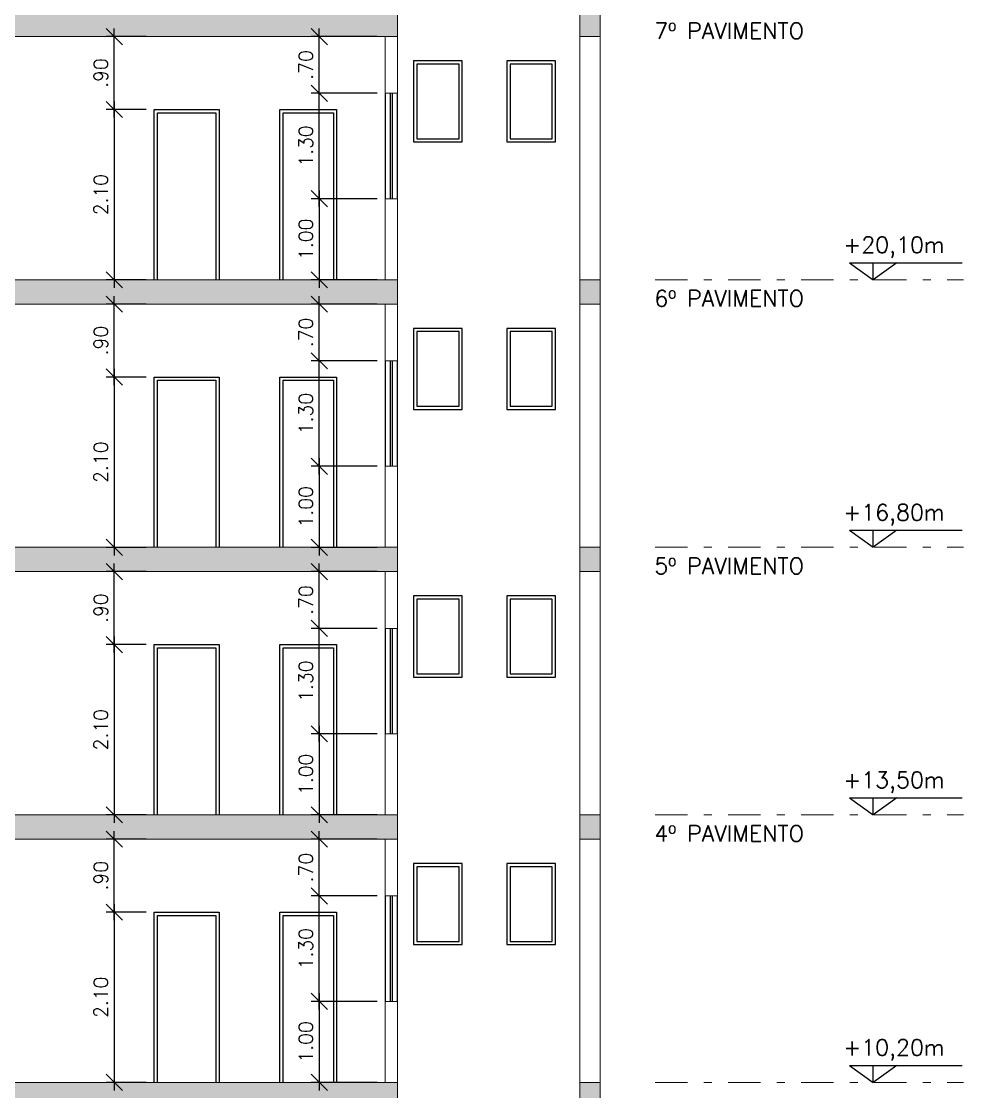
# Model space of a CAD drawing. Header units: millimetres. Extents: x 521 to 1055, y 261 to 520.
# Drawn here: x 842.89 to 854.51, y 483.03 to 496.23 of the extents above; entities that cross this region are included whole.
import ezdxf

# ---------------------------------------------------------------- set-up
doc = ezdxf.new("R2010")
doc.units = ezdxf.units.MM
doc.linetypes.add('CONTINU', pattern=[0])
doc.linetypes.add('DASHDOT', pattern=[1, 0.5, -0.25, 0, -0.25])
doc.layers.add('0.1', color=8, linetype='Continuous', lineweight=13)
doc.styles.add('ROMANS', font='romans')
doc.styles.get("Standard").update_dxf_attribs({"font": 'romans.shx'})
doc.dimstyles.new('Fares Eng - 50', dxfattribs={"dimscale": 2, "dimtxt": 0.085, "dimasz": 0.1, "dimexe": 0.05, "dimexo": 0.05, "dimgap": 0.04, "dimtad": 1, "dimzin": 4, "dimdsep": 46, "dimtxsty": 'ROMANS', "dimblk1": 'OBLIQUE', "dimblk2": 'OBLIQUE', "dimsah": 1, "dimcen": 0.05, "dimdle": 0.05, "dimclrd": 8, "dimclre": 8, "dimclrt": 8, "dimaunit": 1, "dimadec": 0, "dimazin": 0, "dimtfac": 1, "dimtix": 1, "dimtmove": 2, "dimatfit": 0, "dimldrblk": 'OPEN90', "dimfxl": 1, "dimtolj": 1, "dimtzin": 0, "dimarcsym": 0})
pattern_1 = [(50, (0, 0), (0.273277003, -0.02390863), [0.028575, -0.314325]), (355, (0, 0), (-0.05286424, 0.286584964), [0.02286, -0.25146]), (100.451, (0.02277, -0.002), (0.22041375, 0.26267503), [0.024285, -0.267135]), (46.1842, (0, 0.0762), (0.40661856, -0.06306349), [0.0428625, -0.4714875]), (96.6356, (0.0339, 0.07094), (0.35610635, 0.37113833), [0.0364275, -0.4007025]), (351.184, (0, 0.0762), (0.3561069, 0.37113768), [0.03429, -0.37719]), (21, (0.0381, 0.05715), (0.22742232, -0.15339828), [0.028575, -0.314325]), (326, (0.0381, 0.05715), (0.09270304, 0.27628195), [0.02286, -0.25146]), (71.4514, (0.05705, 0.04437), (0.320124736, 0.12288429), [0.024285, -0.267135]), (37.5, (0, 0), (0.004632905, 0.126832558), [0, -0.248412, 0, -0.25527, 0, -0.2524125]), (7.5, (0, 0), (0.100229494, 0.150270862), [0, -0.145542, 0, -0.242697, 0, -0.0962025]), (327.5, (-0.08496, 0), (0.203385893, -0.008593116), [0, -0.09525, 0, -0.29718, 0, -0.394335]), (317.5, (-0.12306, 0), (0.222193772, 0.038139737), [0, -0.123825, 0, -0.197358, 0, -0.280035])]

# ---------------------------------------------------------------- blocks, each defined once
blk = doc.blocks.new('_OBLIQUE')
at = {"color": 0, "linetype": 'ByBlock'}
blk.add_line((-0.5, -0.5), (0.5, 0.5), dxfattribs=at)
blk = doc.blocks.new('*D2086')
at = {"layer": '0.1', "color": 8, "linetype": 'CONTINU', "lineweight": -2, "transparency": 16777216}
for p, q in [((844.428, 495.146), (843.936, 495.146)), ((844.036, 495.246), (844.036, 492.946)), ((844.428, 493.046), (843.936, 493.046))]:
    blk.add_line(p, q, dxfattribs=at)
at = {"layer": 'DEFPOINTS', "color": 0, "linetype": 'CONTINU', "lineweight": -2, "transparency": 16777216}
for p in [(844.528, 495.146), (844.036, 493.046), (844.528, 493.046)]:
    blk.add_point(p, dxfattribs=at)
at = {"layer": '0.1', "color": 8, "linetype": 'CONTINU', "lineweight": -2, "transparency": 16777216, "xscale": 0.2, "yscale": 0.2, "zscale": 0.2}
for p, rotation in [((844.036, 495.146), 90), ((844.036, 493.046), 270)]:
    blk.add_blockref('_OBLIQUE', p, dxfattribs=dict(at, rotation=rotation))
at = {"layer": '0.1', "color": 8, "linetype": 'CONTINU', "lineweight": -2, "transparency": 16777216, "insert": (843.871, 494.096), "char_height": 0.17, "attachment_point": 5, "rotation": 90, "style": 'ROMANS'}
blk.add_mtext('\\A1;2.10', dxfattribs=at)
blk = doc.blocks.new('_Open90')
at = {"color": 0, "linetype": 'ByBlock', "lineweight": -2}
for p, q in [((0, 0), (-1, 0)), ((-0.5, 0.5), (0, 0)), ((0, 0), (-0.5, -0.5))]:
    blk.add_line(p, q, dxfattribs=at)
blk = doc.blocks.new('*D2087')
at = {"layer": '0.1', "color": 8, "linetype": 'CONTINU', "lineweight": -2, "transparency": 16777216}
for p, q in [((844.036, 495.046), (844.036, 496.146)), ((844.428, 496.046), (843.936, 496.046)), ((844.428, 495.146), (843.936, 495.146))]:
    blk.add_line(p, q, dxfattribs=at)
at = {"layer": 'DEFPOINTS', "color": 0, "linetype": 'CONTINU', "lineweight": -2, "transparency": 16777216}
for p in [(844.036, 496.046), (844.528, 496.046), (844.528, 495.146)]:
    blk.add_point(p, dxfattribs=at)
at = {"layer": '0.1', "color": 8, "linetype": 'CONTINU', "lineweight": -2, "transparency": 16777216, "xscale": 0.2, "yscale": 0.2, "zscale": 0.2}
for p, rotation in [((844.036, 496.046), 90), ((844.036, 495.146), 270)]:
    blk.add_blockref('_OBLIQUE', p, dxfattribs=dict(at, rotation=rotation))
at = {"layer": '0.1', "color": 8, "linetype": 'CONTINU', "lineweight": -2, "transparency": 16777216, "insert": (843.871, 495.596), "char_height": 0.17, "attachment_point": 5, "rotation": 90, "style": 'ROMANS'}
blk.add_mtext('\\A1;.90', dxfattribs=at)
blk = doc.blocks.new('*D2100')
at = {"layer": '0.1', "color": 8, "linetype": 'CONTINU', "lineweight": -2, "transparency": 16777216}
for p, q in [((844.428, 491.846), (843.936, 491.846)), ((844.036, 491.946), (844.036, 489.646)), ((844.428, 489.746), (843.936, 489.746))]:
    blk.add_line(p, q, dxfattribs=at)
at = {"layer": 'DEFPOINTS', "color": 0, "linetype": 'CONTINU', "lineweight": -2, "transparency": 16777216}
for p in [(844.528, 491.846), (844.036, 489.746), (844.528, 489.746)]:
    blk.add_point(p, dxfattribs=at)
at = {"layer": '0.1', "color": 8, "linetype": 'CONTINU', "lineweight": -2, "transparency": 16777216, "xscale": 0.2, "yscale": 0.2, "zscale": 0.2}
for p, rotation in [((844.036, 491.846), 90), ((844.036, 489.746), 270)]:
    blk.add_blockref('_OBLIQUE', p, dxfattribs=dict(at, rotation=rotation))
at = {"layer": '0.1', "color": 8, "linetype": 'CONTINU', "lineweight": -2, "transparency": 16777216, "insert": (843.871, 490.796), "char_height": 0.17, "attachment_point": 5, "rotation": 90, "style": 'ROMANS'}
blk.add_mtext('\\A1;2.10', dxfattribs=at)
blk = doc.blocks.new('*D2101')
at = {"layer": '0.1', "color": 8, "linetype": 'CONTINU', "lineweight": -2, "transparency": 16777216}
for p, q in [((844.036, 491.746), (844.036, 492.846)), ((844.428, 492.746), (843.936, 492.746)), ((844.428, 491.846), (843.936, 491.846))]:
    blk.add_line(p, q, dxfattribs=at)
at = {"layer": 'DEFPOINTS', "color": 0, "linetype": 'CONTINU', "lineweight": -2, "transparency": 16777216}
for p in [(844.036, 492.746), (844.528, 492.746), (844.528, 491.846)]:
    blk.add_point(p, dxfattribs=at)
at = {"layer": '0.1', "color": 8, "linetype": 'CONTINU', "lineweight": -2, "transparency": 16777216, "xscale": 0.2, "yscale": 0.2, "zscale": 0.2}
for p, rotation in [((844.036, 492.746), 90), ((844.036, 491.846), 270)]:
    blk.add_blockref('_OBLIQUE', p, dxfattribs=dict(at, rotation=rotation))
at = {"layer": '0.1', "color": 8, "linetype": 'CONTINU', "lineweight": -2, "transparency": 16777216, "insert": (843.871, 492.296), "char_height": 0.17, "attachment_point": 5, "rotation": 90, "style": 'ROMANS'}
blk.add_mtext('\\A1;.90', dxfattribs=at)
blk = doc.blocks.new('*D2114')
at = {"layer": '0.1', "color": 8, "linetype": 'CONTINU', "lineweight": -2, "transparency": 16777216}
for p, q in [((844.428, 488.546), (843.936, 488.546)), ((844.036, 488.646), (844.036, 486.346)), ((844.428, 486.446), (843.936, 486.446))]:
    blk.add_line(p, q, dxfattribs=at)
at = {"layer": 'DEFPOINTS', "color": 0, "linetype": 'CONTINU', "lineweight": -2, "transparency": 16777216}
for p in [(844.528, 488.546), (844.036, 486.446), (844.528, 486.446)]:
    blk.add_point(p, dxfattribs=at)
at = {"layer": '0.1', "color": 8, "linetype": 'CONTINU', "lineweight": -2, "transparency": 16777216, "xscale": 0.2, "yscale": 0.2, "zscale": 0.2}
for p, rotation in [((844.036, 488.546), 90), ((844.036, 486.446), 270)]:
    blk.add_blockref('_OBLIQUE', p, dxfattribs=dict(at, rotation=rotation))
at = {"layer": '0.1', "color": 8, "linetype": 'CONTINU', "lineweight": -2, "transparency": 16777216, "insert": (843.871, 487.496), "char_height": 0.17, "attachment_point": 5, "rotation": 90, "style": 'ROMANS'}
blk.add_mtext('\\A1;2.10', dxfattribs=at)
blk = doc.blocks.new('*D2115')
at = {"layer": '0.1', "color": 8, "linetype": 'CONTINU', "lineweight": -2, "transparency": 16777216}
for p, q in [((844.036, 488.446), (844.036, 489.546)), ((844.428, 489.446), (843.936, 489.446)), ((844.428, 488.546), (843.936, 488.546))]:
    blk.add_line(p, q, dxfattribs=at)
at = {"layer": 'DEFPOINTS', "color": 0, "linetype": 'CONTINU', "lineweight": -2, "transparency": 16777216}
for p in [(844.036, 489.446), (844.528, 489.446), (844.528, 488.546)]:
    blk.add_point(p, dxfattribs=at)
at = {"layer": '0.1', "color": 8, "linetype": 'CONTINU', "lineweight": -2, "transparency": 16777216, "xscale": 0.2, "yscale": 0.2, "zscale": 0.2}
for p, rotation in [((844.036, 489.446), 90), ((844.036, 488.546), 270)]:
    blk.add_blockref('_OBLIQUE', p, dxfattribs=dict(at, rotation=rotation))
at = {"layer": '0.1', "color": 8, "linetype": 'CONTINU', "lineweight": -2, "transparency": 16777216, "insert": (843.871, 488.996), "char_height": 0.17, "attachment_point": 5, "rotation": 90, "style": 'ROMANS'}
blk.add_mtext('\\A1;.90', dxfattribs=at)
blk = doc.blocks.new('*D2128')
at = {"layer": '0.1', "color": 8, "linetype": 'CONTINU', "lineweight": -2, "transparency": 16777216}
for p, q in [((844.428, 485.246), (843.936, 485.246)), ((844.036, 485.346), (844.036, 483.046)), ((844.428, 483.146), (843.936, 483.146))]:
    blk.add_line(p, q, dxfattribs=at)
at = {"layer": 'DEFPOINTS', "color": 0, "linetype": 'CONTINU', "lineweight": -2, "transparency": 16777216}
for p in [(844.528, 485.246), (844.036, 483.146), (844.528, 483.146)]:
    blk.add_point(p, dxfattribs=at)
at = {"layer": '0.1', "color": 8, "linetype": 'CONTINU', "lineweight": -2, "transparency": 16777216, "xscale": 0.2, "yscale": 0.2, "zscale": 0.2}
for p, rotation in [((844.036, 485.246), 90), ((844.036, 483.146), 270)]:
    blk.add_blockref('_OBLIQUE', p, dxfattribs=dict(at, rotation=rotation))
at = {"layer": '0.1', "color": 8, "linetype": 'CONTINU', "lineweight": -2, "transparency": 16777216, "insert": (843.871, 484.196), "char_height": 0.17, "attachment_point": 5, "rotation": 90, "style": 'ROMANS'}
blk.add_mtext('\\A1;2.10', dxfattribs=at)
blk = doc.blocks.new('*D2129')
at = {"layer": '0.1', "color": 8, "linetype": 'CONTINU', "lineweight": -2, "transparency": 16777216}
for p, q in [((844.036, 485.146), (844.036, 486.246)), ((844.428, 486.146), (843.936, 486.146)), ((844.428, 485.246), (843.936, 485.246))]:
    blk.add_line(p, q, dxfattribs=at)
at = {"layer": 'DEFPOINTS', "color": 0, "linetype": 'CONTINU', "lineweight": -2, "transparency": 16777216}
for p in [(844.036, 486.146), (844.528, 486.146), (844.528, 485.246)]:
    blk.add_point(p, dxfattribs=at)
at = {"layer": '0.1', "color": 8, "linetype": 'CONTINU', "lineweight": -2, "transparency": 16777216, "xscale": 0.2, "yscale": 0.2, "zscale": 0.2}
for p, rotation in [((844.036, 486.146), 90), ((844.036, 485.246), 270)]:
    blk.add_blockref('_OBLIQUE', p, dxfattribs=dict(at, rotation=rotation))
at = {"layer": '0.1', "color": 8, "linetype": 'CONTINU', "lineweight": -2, "transparency": 16777216, "insert": (843.871, 485.696), "char_height": 0.17, "attachment_point": 5, "rotation": 90, "style": 'ROMANS'}
blk.add_mtext('\\A1;.90', dxfattribs=at)
blk = doc.blocks.new('*D2148')
at = {"layer": '0.1', "color": 8, "linetype": 'CONTINU', "lineweight": -2, "transparency": 16777216}
for p, q in [((846.564, 484.246), (846.564, 483.046)), ((847.278, 484.146), (846.464, 484.146)), ((847.278, 483.146), (846.464, 483.146))]:
    blk.add_line(p, q, dxfattribs=at)
at = {"layer": 'DEFPOINTS', "color": 0, "linetype": 'CONTINU', "lineweight": -2, "transparency": 16777216}
for p in [(847.378, 484.146), (846.564, 483.146), (847.378, 483.146)]:
    blk.add_point(p, dxfattribs=at)
at = {"layer": '0.1', "color": 8, "linetype": 'CONTINU', "lineweight": -2, "transparency": 16777216, "xscale": 0.2, "yscale": 0.2, "zscale": 0.2}
for p, rotation in [((846.564, 484.146), 90), ((846.564, 483.146), 270)]:
    blk.add_blockref('_OBLIQUE', p, dxfattribs=dict(at, rotation=rotation))
at = {"layer": '0.1', "color": 8, "linetype": 'CONTINU', "lineweight": -2, "transparency": 16777216, "insert": (846.399, 483.646), "char_height": 0.17, "attachment_point": 5, "rotation": 90, "style": 'ROMANS'}
blk.add_mtext('\\A1;1.00', dxfattribs=at)
blk = doc.blocks.new('*D2149')
at = {"layer": '0.1', "color": 8, "linetype": 'CONTINU', "lineweight": -2, "transparency": 16777216}
for p, q in [((846.564, 484.046), (846.564, 485.546)), ((847.278, 485.446), (846.464, 485.446)), ((847.278, 484.146), (846.464, 484.146))]:
    blk.add_line(p, q, dxfattribs=at)
at = {"layer": 'DEFPOINTS', "color": 0, "linetype": 'CONTINU', "lineweight": -2, "transparency": 16777216}
for p in [(846.564, 485.446), (847.378, 485.446), (847.378, 484.146)]:
    blk.add_point(p, dxfattribs=at)
at = {"layer": '0.1', "color": 8, "linetype": 'CONTINU', "lineweight": -2, "transparency": 16777216, "xscale": 0.2, "yscale": 0.2, "zscale": 0.2}
for p, rotation in [((846.564, 485.446), 90), ((846.564, 484.146), 270)]:
    blk.add_blockref('_OBLIQUE', p, dxfattribs=dict(at, rotation=rotation))
at = {"layer": '0.1', "color": 8, "linetype": 'CONTINU', "lineweight": -2, "transparency": 16777216, "insert": (846.399, 484.796), "char_height": 0.17, "attachment_point": 5, "rotation": 90, "style": 'ROMANS'}
blk.add_mtext('\\A1;1.30', dxfattribs=at)
blk = doc.blocks.new('*D2150')
at = {"layer": '0.1', "color": 8, "linetype": 'CONTINU', "lineweight": -2, "transparency": 16777216}
for p, q in [((846.564, 485.346), (846.564, 486.246)), ((847.278, 486.146), (846.464, 486.146)), ((847.278, 485.446), (846.464, 485.446))]:
    blk.add_line(p, q, dxfattribs=at)
at = {"layer": 'DEFPOINTS', "color": 0, "linetype": 'CONTINU', "lineweight": -2, "transparency": 16777216}
for p in [(846.564, 486.146), (847.378, 486.146), (847.378, 485.446)]:
    blk.add_point(p, dxfattribs=at)
at = {"layer": '0.1', "color": 8, "linetype": 'CONTINU', "lineweight": -2, "transparency": 16777216, "xscale": 0.2, "yscale": 0.2, "zscale": 0.2}
for p, rotation in [((846.564, 486.146), 90), ((846.564, 485.446), 270)]:
    blk.add_blockref('_OBLIQUE', p, dxfattribs=dict(at, rotation=rotation))
at = {"layer": '0.1', "color": 8, "linetype": 'CONTINU', "lineweight": -2, "transparency": 16777216, "insert": (846.399, 485.796), "char_height": 0.17, "attachment_point": 5, "rotation": 90, "style": 'ROMANS'}
blk.add_mtext('\\A1;.70', dxfattribs=at)
blk = doc.blocks.new('*D2151')
at = {"layer": '0.1', "color": 8, "linetype": 'CONTINU', "lineweight": -2, "transparency": 16777216}
for p, q in [((846.564, 487.546), (846.564, 486.346)), ((847.278, 487.446), (846.464, 487.446)), ((847.278, 486.446), (846.464, 486.446))]:
    blk.add_line(p, q, dxfattribs=at)
at = {"layer": 'DEFPOINTS', "color": 0, "linetype": 'CONTINU', "lineweight": -2, "transparency": 16777216}
for p in [(847.378, 487.446), (846.564, 486.446), (847.378, 486.446)]:
    blk.add_point(p, dxfattribs=at)
at = {"layer": '0.1', "color": 8, "linetype": 'CONTINU', "lineweight": -2, "transparency": 16777216, "xscale": 0.2, "yscale": 0.2, "zscale": 0.2}
for p, rotation in [((846.564, 487.446), 90), ((846.564, 486.446), 270)]:
    blk.add_blockref('_OBLIQUE', p, dxfattribs=dict(at, rotation=rotation))
at = {"layer": '0.1', "color": 8, "linetype": 'CONTINU', "lineweight": -2, "transparency": 16777216, "insert": (846.399, 486.946), "char_height": 0.17, "attachment_point": 5, "rotation": 90, "style": 'ROMANS'}
blk.add_mtext('\\A1;1.00', dxfattribs=at)
blk = doc.blocks.new('*D2152')
at = {"layer": '0.1', "color": 8, "linetype": 'CONTINU', "lineweight": -2, "transparency": 16777216}
for p, q in [((846.564, 487.346), (846.564, 488.846)), ((847.278, 488.746), (846.464, 488.746)), ((847.278, 487.446), (846.464, 487.446))]:
    blk.add_line(p, q, dxfattribs=at)
at = {"layer": 'DEFPOINTS', "color": 0, "linetype": 'CONTINU', "lineweight": -2, "transparency": 16777216}
for p in [(846.564, 488.746), (847.378, 488.746), (847.378, 487.446)]:
    blk.add_point(p, dxfattribs=at)
at = {"layer": '0.1', "color": 8, "linetype": 'CONTINU', "lineweight": -2, "transparency": 16777216, "xscale": 0.2, "yscale": 0.2, "zscale": 0.2}
for p, rotation in [((846.564, 488.746), 90), ((846.564, 487.446), 270)]:
    blk.add_blockref('_OBLIQUE', p, dxfattribs=dict(at, rotation=rotation))
at = {"layer": '0.1', "color": 8, "linetype": 'CONTINU', "lineweight": -2, "transparency": 16777216, "insert": (846.399, 488.096), "char_height": 0.17, "attachment_point": 5, "rotation": 90, "style": 'ROMANS'}
blk.add_mtext('\\A1;1.30', dxfattribs=at)
blk = doc.blocks.new('*D2153')
at = {"layer": '0.1', "color": 8, "linetype": 'CONTINU', "lineweight": -2, "transparency": 16777216}
for p, q in [((846.564, 488.646), (846.564, 489.546)), ((847.278, 489.446), (846.464, 489.446)), ((847.278, 488.746), (846.464, 488.746))]:
    blk.add_line(p, q, dxfattribs=at)
at = {"layer": 'DEFPOINTS', "color": 0, "linetype": 'CONTINU', "lineweight": -2, "transparency": 16777216}
for p in [(846.564, 489.446), (847.378, 489.446), (847.378, 488.746)]:
    blk.add_point(p, dxfattribs=at)
at = {"layer": '0.1', "color": 8, "linetype": 'CONTINU', "lineweight": -2, "transparency": 16777216, "xscale": 0.2, "yscale": 0.2, "zscale": 0.2}
for p, rotation in [((846.564, 489.446), 90), ((846.564, 488.746), 270)]:
    blk.add_blockref('_OBLIQUE', p, dxfattribs=dict(at, rotation=rotation))
at = {"layer": '0.1', "color": 8, "linetype": 'CONTINU', "lineweight": -2, "transparency": 16777216, "insert": (846.399, 489.096), "char_height": 0.17, "attachment_point": 5, "rotation": 90, "style": 'ROMANS'}
blk.add_mtext('\\A1;.70', dxfattribs=at)
blk = doc.blocks.new('*D2154')
at = {"layer": '0.1', "color": 8, "linetype": 'CONTINU', "lineweight": -2, "transparency": 16777216}
for p, q in [((846.564, 490.846), (846.564, 489.646)), ((847.278, 490.746), (846.464, 490.746)), ((847.278, 489.746), (846.464, 489.746))]:
    blk.add_line(p, q, dxfattribs=at)
at = {"layer": 'DEFPOINTS', "color": 0, "linetype": 'CONTINU', "lineweight": -2, "transparency": 16777216}
for p in [(847.378, 490.746), (846.564, 489.746), (847.378, 489.746)]:
    blk.add_point(p, dxfattribs=at)
at = {"layer": '0.1', "color": 8, "linetype": 'CONTINU', "lineweight": -2, "transparency": 16777216, "xscale": 0.2, "yscale": 0.2, "zscale": 0.2}
for p, rotation in [((846.564, 490.746), 90), ((846.564, 489.746), 270)]:
    blk.add_blockref('_OBLIQUE', p, dxfattribs=dict(at, rotation=rotation))
at = {"layer": '0.1', "color": 8, "linetype": 'CONTINU', "lineweight": -2, "transparency": 16777216, "insert": (846.399, 490.246), "char_height": 0.17, "attachment_point": 5, "rotation": 90, "style": 'ROMANS'}
blk.add_mtext('\\A1;1.00', dxfattribs=at)
blk = doc.blocks.new('*D2155')
at = {"layer": '0.1', "color": 8, "linetype": 'CONTINU', "lineweight": -2, "transparency": 16777216}
for p, q in [((846.564, 490.646), (846.564, 492.146)), ((847.278, 492.046), (846.464, 492.046)), ((847.278, 490.746), (846.464, 490.746))]:
    blk.add_line(p, q, dxfattribs=at)
at = {"layer": 'DEFPOINTS', "color": 0, "linetype": 'CONTINU', "lineweight": -2, "transparency": 16777216}
for p in [(846.564, 492.046), (847.378, 492.046), (847.378, 490.746)]:
    blk.add_point(p, dxfattribs=at)
at = {"layer": '0.1', "color": 8, "linetype": 'CONTINU', "lineweight": -2, "transparency": 16777216, "xscale": 0.2, "yscale": 0.2, "zscale": 0.2}
for p, rotation in [((846.564, 492.046), 90), ((846.564, 490.746), 270)]:
    blk.add_blockref('_OBLIQUE', p, dxfattribs=dict(at, rotation=rotation))
at = {"layer": '0.1', "color": 8, "linetype": 'CONTINU', "lineweight": -2, "transparency": 16777216, "insert": (846.399, 491.396), "char_height": 0.17, "attachment_point": 5, "rotation": 90, "style": 'ROMANS'}
blk.add_mtext('\\A1;1.30', dxfattribs=at)
blk = doc.blocks.new('*D2156')
at = {"layer": '0.1', "color": 8, "linetype": 'CONTINU', "lineweight": -2, "transparency": 16777216}
for p, q in [((846.564, 491.946), (846.564, 492.846)), ((847.278, 492.746), (846.464, 492.746)), ((847.278, 492.046), (846.464, 492.046))]:
    blk.add_line(p, q, dxfattribs=at)
at = {"layer": 'DEFPOINTS', "color": 0, "linetype": 'CONTINU', "lineweight": -2, "transparency": 16777216}
for p in [(846.564, 492.746), (847.378, 492.746), (847.378, 492.046)]:
    blk.add_point(p, dxfattribs=at)
at = {"layer": '0.1', "color": 8, "linetype": 'CONTINU', "lineweight": -2, "transparency": 16777216, "xscale": 0.2, "yscale": 0.2, "zscale": 0.2}
for p, rotation in [((846.564, 492.746), 90), ((846.564, 492.046), 270)]:
    blk.add_blockref('_OBLIQUE', p, dxfattribs=dict(at, rotation=rotation))
at = {"layer": '0.1', "color": 8, "linetype": 'CONTINU', "lineweight": -2, "transparency": 16777216, "insert": (846.399, 492.396), "char_height": 0.17, "attachment_point": 5, "rotation": 90, "style": 'ROMANS'}
blk.add_mtext('\\A1;.70', dxfattribs=at)
blk = doc.blocks.new('*D2157')
at = {"layer": '0.1', "color": 8, "linetype": 'CONTINU', "lineweight": -2, "transparency": 16777216}
for p, q in [((846.564, 494.146), (846.564, 492.946)), ((847.278, 494.046), (846.464, 494.046)), ((847.278, 493.046), (846.464, 493.046))]:
    blk.add_line(p, q, dxfattribs=at)
at = {"layer": 'DEFPOINTS', "color": 0, "linetype": 'CONTINU', "lineweight": -2, "transparency": 16777216}
for p in [(847.378, 494.046), (846.564, 493.046), (847.378, 493.046)]:
    blk.add_point(p, dxfattribs=at)
at = {"layer": '0.1', "color": 8, "linetype": 'CONTINU', "lineweight": -2, "transparency": 16777216, "xscale": 0.2, "yscale": 0.2, "zscale": 0.2}
for p, rotation in [((846.564, 494.046), 90), ((846.564, 493.046), 270)]:
    blk.add_blockref('_OBLIQUE', p, dxfattribs=dict(at, rotation=rotation))
at = {"layer": '0.1', "color": 8, "linetype": 'CONTINU', "lineweight": -2, "transparency": 16777216, "insert": (846.399, 493.546), "char_height": 0.17, "attachment_point": 5, "rotation": 90, "style": 'ROMANS'}
blk.add_mtext('\\A1;1.00', dxfattribs=at)
blk = doc.blocks.new('*D2158')
at = {"layer": '0.1', "color": 8, "linetype": 'CONTINU', "lineweight": -2, "transparency": 16777216}
for p, q in [((846.564, 493.946), (846.564, 495.446)), ((847.278, 495.346), (846.464, 495.346)), ((847.278, 494.046), (846.464, 494.046))]:
    blk.add_line(p, q, dxfattribs=at)
at = {"layer": 'DEFPOINTS', "color": 0, "linetype": 'CONTINU', "lineweight": -2, "transparency": 16777216}
for p in [(846.564, 495.346), (847.378, 495.346), (847.378, 494.046)]:
    blk.add_point(p, dxfattribs=at)
at = {"layer": '0.1', "color": 8, "linetype": 'CONTINU', "lineweight": -2, "transparency": 16777216, "xscale": 0.2, "yscale": 0.2, "zscale": 0.2}
for p, rotation in [((846.564, 495.346), 90), ((846.564, 494.046), 270)]:
    blk.add_blockref('_OBLIQUE', p, dxfattribs=dict(at, rotation=rotation))
at = {"layer": '0.1', "color": 8, "linetype": 'CONTINU', "lineweight": -2, "transparency": 16777216, "insert": (846.399, 494.696), "char_height": 0.17, "attachment_point": 5, "rotation": 90, "style": 'ROMANS'}
blk.add_mtext('\\A1;1.30', dxfattribs=at)
blk = doc.blocks.new('*D2159')
at = {"layer": '0.1', "color": 8, "linetype": 'CONTINU', "lineweight": -2, "transparency": 16777216}
for p, q in [((846.564, 495.246), (846.564, 496.146)), ((847.278, 496.046), (846.464, 496.046)), ((847.278, 495.346), (846.464, 495.346))]:
    blk.add_line(p, q, dxfattribs=at)
at = {"layer": 'DEFPOINTS', "color": 0, "linetype": 'CONTINU', "lineweight": -2, "transparency": 16777216}
for p in [(846.564, 496.046), (847.378, 496.046), (847.378, 495.346)]:
    blk.add_point(p, dxfattribs=at)
at = {"layer": '0.1', "color": 8, "linetype": 'CONTINU', "lineweight": -2, "transparency": 16777216, "xscale": 0.2, "yscale": 0.2, "zscale": 0.2}
for p, rotation in [((846.564, 496.046), 90), ((846.564, 495.346), 270)]:
    blk.add_blockref('_OBLIQUE', p, dxfattribs=dict(at, rotation=rotation))
at = {"layer": '0.1', "color": 8, "linetype": 'CONTINU', "lineweight": -2, "transparency": 16777216, "insert": (846.399, 495.696), "char_height": 0.17, "attachment_point": 5, "rotation": 90, "style": 'ROMANS'}
blk.add_mtext('\\A1;.70', dxfattribs=at)

msp = doc.modelspace()

# ---------------------------------------------------------------- hatches: boundary and pattern name
at = {"layer": '0.1', "linetype": 'CONTINU', "lineweight": -2}
h = msp.add_hatch(dxfattribs=at)
h.set_pattern_fill('AR-CONC', color=8, scale=0.0015, style=0, double=1)
h.set_pattern_definition(pattern_1)
h.paths.add_polyline_path([(847.52774, 506.24621), (831.99004, 506.24621), (831.99004, 505.94621), (847.52774, 505.94621)])
h.paths.add_polyline_path([(850.02774, 506.24621), (849.77774, 506.24621), (849.77774, 505.94621), (850.02774, 505.94621)])
h.paths.add_polyline_path([(850.02774, 502.94621), (849.77774, 502.94621), (849.77774, 502.64621), (850.02774, 502.64621)])
h.paths.add_polyline_path([(850.02774, 499.64621), (849.77774, 499.64621), (849.77774, 499.34621), (850.02774, 499.34621)])
h.paths.add_polyline_path([(850.02774, 496.34621), (849.77774, 496.34621), (849.77774, 496.04621), (850.02774, 496.04621)])
h.paths.add_polyline_path([(847.52774, 496.34621), (831.99004, 496.34621), (831.99004, 496.04621), (847.52774, 496.04621)])
h.paths.add_polyline_path([(847.52774, 499.64621), (831.99004, 499.64621), (831.99004, 499.34621), (847.52774, 499.34621)])
h.paths.add_polyline_path([(847.52774, 502.94621), (831.99004, 502.94621), (831.99004, 502.64621), (847.52774, 502.64621)])
h = msp.add_hatch(dxfattribs=at)
h.set_pattern_fill('AR-CONC', color=8, scale=0.0015, style=0, double=1)
h.set_pattern_definition(pattern_1)
h.paths.add_polyline_path([(847.52774, 493.04621), (831.99004, 493.04621), (831.99004, 492.74621), (847.52774, 492.74621)])
h.paths.add_polyline_path([(847.52774, 489.74621), (831.99004, 489.74621), (831.99004, 489.44621), (847.52774, 489.44621)])
h.paths.add_polyline_path([(847.52774, 486.44621), (831.99004, 486.44621), (831.99004, 486.14621), (847.52774, 486.14621)])
h.paths.add_polyline_path([(847.52774, 483.14621), (831.99004, 483.14621), (831.99004, 482.84621), (847.52774, 482.84621)])
h.paths.add_polyline_path([(850.02774, 483.14621), (849.77774, 483.14621), (849.77774, 482.84621), (850.02774, 482.84621)])
h.paths.add_polyline_path([(850.02774, 486.44621), (849.77774, 486.44621), (849.77774, 486.14621), (850.02774, 486.14621)])
h.paths.add_polyline_path([(850.02774, 489.74621), (849.77774, 489.74621), (849.77774, 489.44621), (850.02774, 489.44621)])
h.paths.add_polyline_path([(850.02774, 493.04621), (849.77774, 493.04621), (849.77774, 492.74621), (850.02774, 492.74621)])

# ---------------------------------------------------------------- linework, layer by layer
at = {"layer": '0.1', "color": 7}
for p, q in [((849.77774, 507.44621), (849.77774, 479.84621)), ((850.02774, 505.6912), (850.02774, 479.54621)), ((847.52774, 496.34621), (847.52774, 495.34621)), ((802.52774, 496.04621), (847.52774, 496.04621)), ((847.37774, 496.04621), (847.37774, 495.34621)), ((849.77774, 496.04621), (850.02774, 496.04621)), ((847.52774, 495.34621), (847.37774, 495.34621)), ((847.52774, 494.04621), (847.37774, 494.04621)), ((847.37774, 494.04621), (847.37774, 493.04621)), ((847.52774, 494.04621), (847.52774, 493.04621)), ((802.52774, 493.04621), (847.52774, 493.04621)), ((847.52774, 493.04621), (847.52774, 492.04621)), ((849.77774, 493.04621), (850.02774, 493.04621)), ((802.52774, 492.74621), (847.52774, 492.74621)), ((847.37774, 492.74621), (847.37774, 492.04621)), ((849.77774, 492.74621), (850.02774, 492.74621)), ((847.52774, 492.04621), (847.37774, 492.04621)), ((847.52774, 490.74621), (847.37774, 490.74621)), ((847.37774, 490.74621), (847.37774, 489.74621)), ((847.52774, 490.74621), (847.52774, 489.74621)), ((802.52774, 489.74621), (847.52774, 489.74621)), ((847.52774, 489.74621), (847.52774, 488.74621)), ((849.77774, 489.74621), (850.02774, 489.74621)), ((802.52774, 489.44621), (847.52774, 489.44621)), ((847.37774, 489.44621), (847.37774, 488.74621)), ((849.77774, 489.44621), (850.02774, 489.44621)), ((847.52774, 488.74621), (847.37774, 488.74621)), ((847.52774, 487.44621), (847.37774, 487.44621)), ((847.37774, 487.44621), (847.37774, 486.44621)), ((847.52774, 487.44621), (847.52774, 486.44621)), ((802.52774, 486.44621), (847.52774, 486.44621)), ((847.52774, 486.44621), (847.52774, 485.44621)), ((849.77774, 486.44621), (850.02774, 486.44621)), ((802.52774, 486.14621), (847.52774, 486.14621)), ((847.37774, 486.14621), (847.37774, 485.44621)), ((849.77774, 486.14621), (850.02774, 486.14621)), ((847.52774, 485.44621), (847.37774, 485.44621)), ((847.52774, 484.14621), (847.37774, 484.14621)), ((847.37774, 484.14621), (847.37774, 483.14621)), ((847.52774, 484.14621), (847.52774, 483.14621)), ((802.52774, 483.14621), (847.52774, 483.14621)), ((847.52774, 483.14621), (847.52774, 482.14621)), ((849.77774, 483.14621), (850.02774, 483.14621))]:
    msp.add_line(p, q, dxfattribs=at)
at = {"layer": '0.1', "color": 8, "linetype": 'CONTINU', "lineweight": -2}
for p, q in [((847.37774, 495.34621), (847.37774, 494.04621)), ((847.43774, 495.34621), (847.43774, 494.04621)), ((847.46774, 494.04621), (847.46774, 495.34621)), ((847.52774, 494.04621), (847.52774, 495.34621)), ((853.1029, 493.25657), (854.49317, 493.25657)), ((853.1029, 493.25657), (853.39367, 493.04621)), ((853.68445, 493.25657), (853.39367, 493.04621)), ((853.39367, 493.04621), (853.39367, 493.25657)), ((847.37774, 492.04621), (847.37774, 490.74621)), ((847.43774, 492.04621), (847.43774, 490.74621)), ((847.46774, 490.74621), (847.46774, 492.04621)), ((847.52774, 490.74621), (847.52774, 492.04621)), ((853.1029, 489.95657), (854.49317, 489.95657)), ((853.1029, 489.95657), (853.39367, 489.74621)), ((853.68445, 489.95657), (853.39367, 489.74621)), ((853.39367, 489.74621), (853.39367, 489.95657)), ((847.37774, 488.74621), (847.37774, 487.44621)), ((847.43774, 488.74621), (847.43774, 487.44621)), ((847.46774, 487.44621), (847.46774, 488.74621)), ((847.52774, 487.44621), (847.52774, 488.74621)), ((853.1029, 486.65657), (854.49317, 486.65657)), ((853.1029, 486.65657), (853.39367, 486.44621)), ((853.68445, 486.65657), (853.39367, 486.44621)), ((853.39367, 486.44621), (853.39367, 486.65657)), ((847.37774, 485.44621), (847.37774, 484.14621)), ((847.43774, 485.44621), (847.43774, 484.14621)), ((847.46774, 484.14621), (847.46774, 485.44621)), ((847.52774, 484.14621), (847.52774, 485.44621)), ((853.1029, 483.35657), (854.49317, 483.35657)), ((853.1029, 483.35657), (853.39367, 483.14621)), ((853.68445, 483.35657), (853.39367, 483.14621)), ((853.39367, 483.14621), (853.39367, 483.35657))]:
    msp.add_line(p, q, dxfattribs=at)
at = {"layer": '0.1', "color": 8, "linetype": 'DASHDOT', "ltscale": 0.8}
for p, q in [((850.7069, 493.04621), (854.50963, 493.04621)), ((850.7069, 489.74621), (854.50963, 489.74621)), ((850.7069, 486.44621), (854.50963, 486.44621)), ((850.7069, 483.14621), (854.50963, 483.14621))]:
    msp.add_line(p, q, dxfattribs=at)
at = {"layer": '0.1', "color": 8, "linetype": 'CONTINU', "lineweight": -2}
for points in [[(848.32774, 495.74621), (847.72774, 495.74621), (847.72774, 494.74621), (848.32774, 494.74621)], [(848.28774, 495.70621), (847.76774, 495.70621), (847.76774, 494.78621), (848.28774, 494.78621)], [(849.47774, 495.74621), (848.87774, 495.74621), (848.87774, 494.74621), (849.47774, 494.74621)], [(849.43774, 495.70621), (848.91774, 495.70621), (848.91774, 494.78621), (849.43774, 494.78621)], [(848.32774, 492.44621), (847.72774, 492.44621), (847.72774, 491.44621), (848.32774, 491.44621)], [(848.28774, 492.40621), (847.76774, 492.40621), (847.76774, 491.48621), (848.28774, 491.48621)], [(849.47774, 492.44621), (848.87774, 492.44621), (848.87774, 491.44621), (849.47774, 491.44621)], [(849.43774, 492.40621), (848.91774, 492.40621), (848.91774, 491.48621), (849.43774, 491.48621)], [(848.32774, 489.14621), (847.72774, 489.14621), (847.72774, 488.14621), (848.32774, 488.14621)], [(848.28774, 489.10621), (847.76774, 489.10621), (847.76774, 488.18621), (848.28774, 488.18621)], [(849.47774, 489.14621), (848.87774, 489.14621), (848.87774, 488.14621), (849.47774, 488.14621)], [(849.43774, 489.10621), (848.91774, 489.10621), (848.91774, 488.18621), (849.43774, 488.18621)], [(848.32774, 485.84621), (847.72774, 485.84621), (847.72774, 484.84621), (848.32774, 484.84621)], [(848.28774, 485.80621), (847.76774, 485.80621), (847.76774, 484.88621), (848.28774, 484.88621)], [(849.47774, 485.84621), (848.87774, 485.84621), (848.87774, 484.84621), (849.47774, 484.84621)], [(849.43774, 485.80621), (848.91774, 485.80621), (848.91774, 484.88621), (849.43774, 484.88621)]]:
    msp.add_lwpolyline(points, close=True, dxfattribs=at)
for points in [[(844.52774, 493.04621), (844.52774, 495.14621), (845.32774, 495.14621), (845.32774, 493.04621)], [(846.07774, 493.04621), (846.07774, 495.14621), (846.77774, 495.14621), (846.77774, 493.04621)], [(844.56774, 493.04621), (844.56774, 495.10621), (845.28774, 495.10621), (845.28774, 493.04621)], [(846.11774, 493.04621), (846.11774, 495.10621), (846.73774, 495.10621), (846.73774, 493.04621)], [(844.52774, 489.74621), (844.52774, 491.84621), (845.32774, 491.84621), (845.32774, 489.74621)], [(846.07774, 489.74621), (846.07774, 491.84621), (846.77774, 491.84621), (846.77774, 489.74621)], [(844.56774, 489.74621), (844.56774, 491.80621), (845.28774, 491.80621), (845.28774, 489.74621)], [(846.11774, 489.74621), (846.11774, 491.80621), (846.73774, 491.80621), (846.73774, 489.74621)], [(844.52774, 486.44621), (844.52774, 488.54621), (845.32774, 488.54621), (845.32774, 486.44621)], [(846.07774, 486.44621), (846.07774, 488.54621), (846.77774, 488.54621), (846.77774, 486.44621)], [(844.56774, 486.44621), (844.56774, 488.50621), (845.28774, 488.50621), (845.28774, 486.44621)], [(846.11774, 486.44621), (846.11774, 488.50621), (846.73774, 488.50621), (846.73774, 486.44621)], [(844.52774, 483.14621), (844.52774, 485.24621), (845.32774, 485.24621), (845.32774, 483.14621)], [(846.07774, 483.14621), (846.07774, 485.24621), (846.77774, 485.24621), (846.77774, 483.14621)], [(844.56774, 483.14621), (844.56774, 485.20621), (845.28774, 485.20621), (845.28774, 483.14621)], [(846.11774, 483.14621), (846.11774, 485.20621), (846.73774, 485.20621), (846.73774, 483.14621)]]:
    msp.add_lwpolyline(points, dxfattribs=at)

# ---------------------------------------------------------------- texts
at = {"layer": '0.1', "color": 8}
for s, p in [('7º PAVIMENTO', (850.69723, 496.01644)), ('+20,10m', (853.02539, 493.3775)), ('6º PAVIMENTO', (850.69723, 492.71644)), ('+16,80m', (853.02539, 490.0775)), ('5º PAVIMENTO', (850.69723, 489.41644)), ('+13,50m', (853.02539, 486.7775)), ('4º PAVIMENTO', (850.69723, 486.11644)), ('+10,20m', (853.02539, 483.4775))]:
    msp.add_text(s, height=0.2, dxfattribs=at).set_placement(p)

# ---------------------------------------------------------------- dimensions: what is measured, and where the dimension line sits
at = {"layer": '0.1', "color": 8, "linetype": 'CONTINU', "lineweight": -2}
for base, p1, p2, picture, middle in [((844.03633, 496.04621), (844.52774, 495.14621), (844.52774, 496.04621), '*D2087', (843.87133, 495.59621)), ((846.56415, 496.04621), (847.37774, 495.34621), (847.37774, 496.04621), '*D2159', (846.39915, 495.69621)), ((846.56415, 495.34621), (847.37774, 494.04621), (847.37774, 495.34621), '*D2158', (846.39915, 494.69621)), ((844.03633, 493.04621), (844.52774, 495.14621), (844.52774, 493.04621), '*D2086', (843.87133, 494.09621)), ((846.56415, 493.04621), (847.37774, 494.04621), (847.37774, 493.04621), '*D2157', (846.39915, 493.54621)), ((844.03633, 492.74621), (844.52774, 491.84621), (844.52774, 492.74621), '*D2101', (843.87133, 492.29621)), ((846.56415, 492.74621), (847.37774, 492.04621), (847.37774, 492.74621), '*D2156', (846.39915, 492.39621)), ((846.56415, 492.04621), (847.37774, 490.74621), (847.37774, 492.04621), '*D2155', (846.39915, 491.39621)), ((844.03633, 489.74621), (844.52774, 491.84621), (844.52774, 489.74621), '*D2100', (843.87133, 490.79621)), ((846.56415, 489.74621), (847.37774, 490.74621), (847.37774, 489.74621), '*D2154', (846.39915, 490.24621)), ((844.03633, 489.44621), (844.52774, 488.54621), (844.52774, 489.44621), '*D2115', (843.87133, 488.99621)), ((846.56415, 489.44621), (847.37774, 488.74621), (847.37774, 489.44621), '*D2153', (846.39915, 489.09621)), ((846.56415, 488.74621), (847.37774, 487.44621), (847.37774, 488.74621), '*D2152', (846.39915, 488.09621)), ((844.03633, 486.44621), (844.52774, 488.54621), (844.52774, 486.44621), '*D2114', (843.87133, 487.49621)), ((846.56415, 486.44621), (847.37774, 487.44621), (847.37774, 486.44621), '*D2151', (846.39915, 486.94621)), ((844.03633, 486.14621), (844.52774, 485.24621), (844.52774, 486.14621), '*D2129', (843.87133, 485.69621)), ((846.56415, 486.14621), (847.37774, 485.44621), (847.37774, 486.14621), '*D2150', (846.39915, 485.79621)), ((846.56415, 485.44621), (847.37774, 484.14621), (847.37774, 485.44621), '*D2149', (846.39915, 484.79621)), ((844.03633, 483.14621), (844.52774, 485.24621), (844.52774, 483.14621), '*D2128', (843.87133, 484.19621)), ((846.56415, 483.14621), (847.37774, 484.14621), (847.37774, 483.14621), '*D2148', (846.39915, 483.64621))]:
    dim = msp.add_linear_dim(base=base, p1=p1, p2=p2, angle=90, dimstyle='Fares Eng - 50', dxfattribs=at)
    dim.commit()
    dim.dimension.update_dxf_attribs({"geometry": picture, "text_midpoint": middle})

doc.saveas('drawing.dxf')
